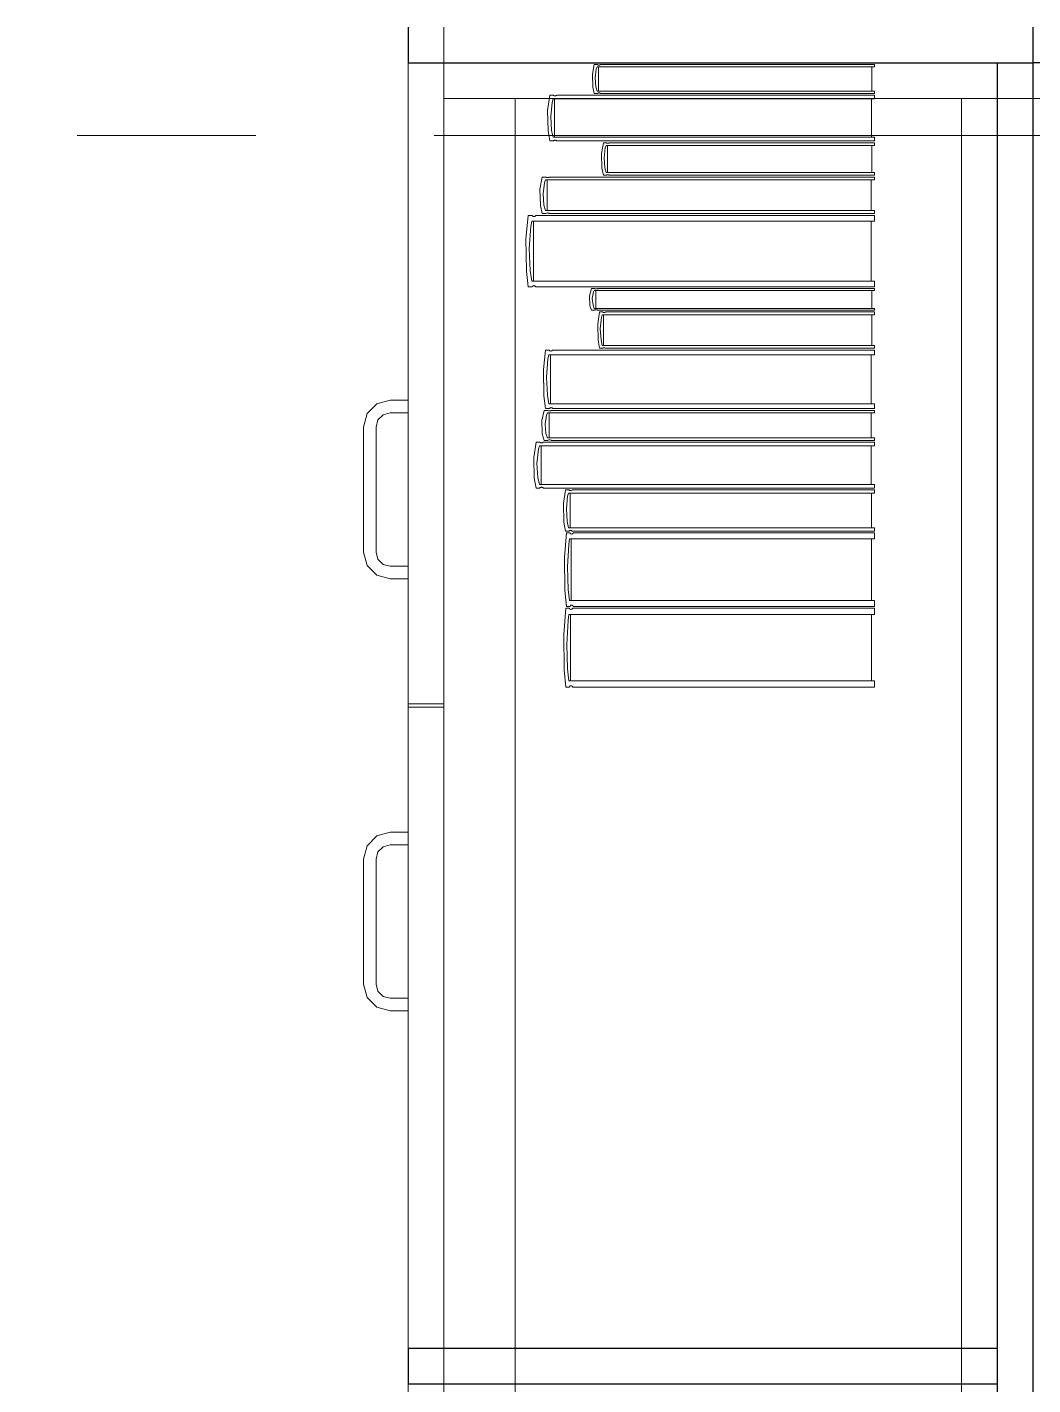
# Model space of a CAD drawing. Header units: inches. Extents: x -38 to 5698, y -33 to 92.
# Drawn here: x 104.647 to 105.21, y 20.2 to 20.961 of the extents above; entities that cross this region are included whole.
import ezdxf

# ---------------------------------------------------------------- set-up
doc = ezdxf.new("R2010")
doc.units = ezdxf.units.IN
doc.header["$MEASUREMENT"] = 0
doc.set_wipeout_variables(frame=1)
doc.linetypes.add('Punto & Raya', pattern=[0.65, 0.5, -0.075, 0, -0.075])
doc.linetypes.add('Wipeout_Contour', pattern=[1, 0, -1])
doc.layers.add('02 _ ARQ _ ALB _ Ejes Generales', color=7, linetype='Continuous')
doc.layers.add('Interior - Mobiliario', color=7, linetype='Continuous')

msp = doc.modelspace()

# ---------------------------------------------------------------- linework, layer by layer
at = {"layer": 'Interior - Mobiliario', "color": 175, "linetype": 'Continuous', "lineweight": 13}
for p, q in [((104.88026, 19.48074), (104.88026, 20.94074)), ((104.88026, 20.94074), (105.19026, 20.94074)), ((105.19026, 20.94074), (105.19026, 19.48074)), ((104.96369, 20.92715), (104.9635, 20.93436)), ((104.965, 20.93228), (104.9654, 20.92732)), ((104.93839, 20.91406), (104.93962, 20.92262)), ((104.93962, 20.92262), (104.94159, 20.92262)), ((104.94159, 20.92262), (104.94174, 20.92248)), ((104.94174, 20.92248), (104.94198, 20.92234)), ((104.94198, 20.92234), (104.94223, 20.92224)), ((104.94223, 20.92224), (104.9425, 20.92219)), ((104.9425, 20.92219), (104.94277, 20.9222)), ((104.94277, 20.9222), (104.94303, 20.92226)), ((104.94303, 20.92226), (104.94328, 20.92236)), ((104.94328, 20.92236), (104.94351, 20.92252)), ((104.94351, 20.92252), (104.94361, 20.92262)), ((104.94361, 20.92262), (105.1216, 20.92262)), ((104.96455, 20.92362), (104.96369, 20.92715)), ((104.96626, 20.92362), (104.96455, 20.92362)), ((104.9654, 20.92732), (104.96612, 20.92491)), ((104.96612, 20.92491), (105.1216, 20.92491)), ((104.96634, 20.92368), (104.96626, 20.92362)), ((104.96654, 20.92378), (104.96634, 20.92368)), ((104.96676, 20.92385), (104.96654, 20.92378)), ((104.96699, 20.92388), (104.96676, 20.92385)), ((104.96722, 20.92389), (104.96699, 20.92388)), ((104.96745, 20.92386), (104.96722, 20.92389)), ((104.96767, 20.9238), (104.96745, 20.92386)), ((104.96787, 20.92371), (104.96767, 20.9238)), ((104.968, 20.92362), (104.96787, 20.92371)), ((105.1216, 20.92362), (104.968, 20.92362)), ((105.1216, 20.92491), (105.1216, 20.92362)), ((105.1216, 20.92262), (105.1216, 20.92057)), ((104.88026, 20.92074), (104.92026, 20.92074)), ((104.92026, 20.92074), (105.17026, 20.92074)), ((104.93862, 20.90259), (104.93839, 20.91406)), ((104.9409, 20.91862), (104.94014, 20.91076)), ((104.94144, 20.92057), (104.9409, 20.91862)), ((105.1216, 20.92057), (104.94144, 20.92057)), ((104.94235, 20.89902), (104.94235, 20.92057)), ((105.11978, 20.92057), (105.11978, 20.89902)), ((104.94014, 20.91076), (104.9406, 20.90286)), ((104.93962, 20.89697), (104.93862, 20.90259)), ((104.9406, 20.90286), (104.94144, 20.89902)), ((104.94144, 20.89902), (105.1216, 20.89902)), ((105.1216, 20.89902), (105.1216, 20.89697)), ((104.94159, 20.89697), (104.93962, 20.89697)), ((104.9417, 20.89707), (104.94159, 20.89697)), ((104.94193, 20.89722), (104.9417, 20.89707)), ((104.94218, 20.89733), (104.94193, 20.89722)), ((104.94244, 20.89739), (104.94218, 20.89733)), ((104.94271, 20.89739), (104.94244, 20.89739)), ((104.94297, 20.89735), (104.94271, 20.89739)), ((104.94323, 20.89725), (104.94297, 20.89735)), ((104.94346, 20.8971), (104.94323, 20.89725)), ((104.94361, 20.89697), (104.94346, 20.8971)), ((105.1216, 20.89697), (104.94361, 20.89697)), ((104.96863, 20.8899), (104.96965, 20.89597)), ((104.96965, 20.89597), (104.9713, 20.89597)), ((104.97072, 20.89313), (104.97009, 20.88755)), ((104.97117, 20.89451), (104.97072, 20.89313)), ((105.1216, 20.89451), (104.97117, 20.89451)), ((104.9713, 20.89597), (104.97143, 20.89587)), ((104.97143, 20.89587), (104.97162, 20.89576)), ((104.97162, 20.89576), (104.97184, 20.8957)), ((104.97184, 20.8957), (104.97206, 20.89566)), ((104.97193, 20.87923), (104.97193, 20.89451)), ((104.97206, 20.89566), (104.97228, 20.89567)), ((104.97228, 20.89567), (104.9725, 20.89571)), ((104.9725, 20.89571), (104.97271, 20.89578)), ((104.97271, 20.89578), (104.9729, 20.8959)), ((104.9729, 20.8959), (104.97299, 20.89597)), ((104.97299, 20.89597), (105.1216, 20.89597)), ((105.12008, 20.89451), (105.12008, 20.87923)), ((105.1216, 20.89597), (105.1216, 20.89451)), ((104.96882, 20.88176), (104.96863, 20.8899)), ((104.97009, 20.88755), (104.97047, 20.88195)), ((104.93411, 20.86995), (104.93536, 20.87677)), ((104.93536, 20.87677), (104.93739, 20.87677)), ((104.93739, 20.87677), (104.93754, 20.87666)), ((104.93754, 20.87666), (104.93778, 20.87655)), ((104.93778, 20.87655), (104.93804, 20.87647)), ((104.93804, 20.87647), (104.93831, 20.87643)), ((104.93831, 20.87643), (104.93859, 20.87644)), ((104.93859, 20.87644), (104.93886, 20.87648)), ((104.93886, 20.87648), (104.93911, 20.87657)), ((104.93911, 20.87657), (104.93935, 20.87669)), ((104.93935, 20.87669), (104.93945, 20.87677)), ((104.93945, 20.87677), (105.1216, 20.87677)), ((104.96965, 20.87777), (104.96882, 20.88176)), ((104.9713, 20.87777), (104.96965, 20.87777)), ((104.97047, 20.88195), (104.97117, 20.87923)), ((104.97117, 20.87923), (105.1216, 20.87923)), ((104.97139, 20.87784), (104.9713, 20.87777)), ((104.97158, 20.87795), (104.97139, 20.87784)), ((104.97179, 20.87803), (104.97158, 20.87795)), ((104.97201, 20.87807), (104.97179, 20.87803)), ((104.97223, 20.87808), (104.97201, 20.87807)), ((104.97245, 20.87804), (104.97223, 20.87808)), ((104.97266, 20.87797), (104.97245, 20.87804)), ((104.97286, 20.87787), (104.97266, 20.87797)), ((104.97299, 20.87777), (104.97286, 20.87787)), ((105.1216, 20.87777), (104.97299, 20.87777)), ((105.1216, 20.87923), (105.1216, 20.87777)), ((105.1216, 20.87677), (105.1216, 20.87514)), ((104.93434, 20.86081), (104.93411, 20.86995)), ((104.93667, 20.87359), (104.9359, 20.86732)), ((104.93723, 20.87514), (104.93667, 20.87359)), ((105.1216, 20.87514), (104.93723, 20.87514)), ((104.93816, 20.85796), (104.93816, 20.87514)), ((105.11974, 20.87514), (105.11974, 20.85796)), ((104.93536, 20.85632), (104.93434, 20.86081)), ((104.9359, 20.86732), (104.93637, 20.86102)), ((104.93637, 20.86102), (104.93723, 20.85796)), ((104.92629, 20.84197), (104.92759, 20.85532)), ((104.92759, 20.85532), (104.9297, 20.85532)), ((104.9297, 20.85532), (104.92986, 20.85511)), ((104.92986, 20.85511), (104.93011, 20.85488)), ((104.93011, 20.85488), (104.93038, 20.85473)), ((104.93038, 20.85473), (104.93067, 20.85465)), ((104.93067, 20.85465), (104.93095, 20.85466)), ((104.93095, 20.85466), (104.93123, 20.85475)), ((104.93123, 20.85475), (104.9315, 20.85492)), ((104.9315, 20.85492), (104.93174, 20.85517)), ((104.93174, 20.85517), (104.93185, 20.85532)), ((104.93185, 20.85532), (105.1216, 20.85532)), ((104.93739, 20.85632), (104.93536, 20.85632)), ((104.93723, 20.85796), (105.1216, 20.85796)), ((104.93749, 20.8564), (104.93739, 20.85632)), ((104.93773, 20.85653), (104.93749, 20.8564)), ((104.93798, 20.85661), (104.93773, 20.85653)), ((104.93825, 20.85666), (104.93798, 20.85661)), ((104.93853, 20.85666), (104.93825, 20.85666)), ((104.9388, 20.85663), (104.93853, 20.85666)), ((104.93906, 20.85655), (104.9388, 20.85663)), ((104.9393, 20.85643), (104.93906, 20.85655)), ((104.93945, 20.85632), (104.9393, 20.85643)), ((105.1216, 20.85632), (104.93945, 20.85632)), ((105.1216, 20.85796), (105.1216, 20.85632)), ((105.1216, 20.85532), (105.1216, 20.85212)), ((104.92896, 20.84908), (104.92815, 20.8368)), ((104.92953, 20.85212), (104.92896, 20.84908)), ((105.1216, 20.85212), (104.92953, 20.85212)), ((104.9305, 20.81847), (104.9305, 20.85212)), ((105.11966, 20.85212), (105.11966, 20.81847)), ((104.92653, 20.82405), (104.92629, 20.84197)), ((104.92815, 20.8368), (104.92864, 20.82447)), ((104.92759, 20.81527), (104.92653, 20.82405)), ((104.92864, 20.82447), (104.92953, 20.81847)), ((104.9297, 20.81527), (104.92759, 20.81527)), ((104.92953, 20.81847), (105.1216, 20.81847)), ((104.92981, 20.81542), (104.9297, 20.81527)), ((104.93006, 20.81567), (104.92981, 20.81542)), ((104.93032, 20.81584), (104.93006, 20.81567)), ((104.9306, 20.81593), (104.93032, 20.81584)), ((104.93089, 20.81594), (104.9306, 20.81593)), ((104.93117, 20.81587), (104.93089, 20.81594)), ((104.93144, 20.81571), (104.93117, 20.81587)), ((104.93169, 20.81548), (104.93144, 20.81571)), ((104.93185, 20.81527), (104.93169, 20.81548)), ((105.1216, 20.81527), (104.93185, 20.81527)), ((105.1216, 20.81847), (105.1216, 20.81527)), ((104.96191, 20.81025), (104.96298, 20.81427)), ((104.96211, 20.80487), (104.96191, 20.81025)), ((104.96298, 20.81427), (104.9647, 20.81427)), ((104.96409, 20.81239), (104.96343, 20.8087)), ((104.96343, 20.8087), (104.96383, 20.805)), ((104.96456, 20.81331), (104.96409, 20.81239)), ((105.1216, 20.81331), (104.96456, 20.81331)), ((104.9647, 20.81427), (104.96483, 20.8142)), ((104.96483, 20.8142), (104.96504, 20.81414)), ((104.96504, 20.81414), (104.96526, 20.81409)), ((104.96526, 20.81409), (104.96549, 20.81407)), ((104.96536, 20.80319), (104.96536, 20.81331)), ((104.96549, 20.81407), (104.96572, 20.81407)), ((104.96572, 20.81407), (104.96595, 20.8141)), ((104.96595, 20.8141), (104.96617, 20.81415)), ((104.96617, 20.81415), (104.96637, 20.81422)), ((104.96637, 20.81422), (104.96646, 20.81427)), ((104.96646, 20.81427), (105.1216, 20.81427)), ((105.12002, 20.81331), (105.12002, 20.80319)), ((105.1216, 20.81427), (105.1216, 20.81331)), ((104.96298, 20.80223), (104.96211, 20.80487)), ((104.9647, 20.80223), (104.96298, 20.80223)), ((104.96383, 20.805), (104.96456, 20.80319)), ((104.96456, 20.80319), (105.1216, 20.80319)), ((104.96479, 20.80228), (104.9647, 20.80223)), ((104.96499, 20.80235), (104.96479, 20.80228)), ((104.96521, 20.8024), (104.96499, 20.80235)), ((104.96544, 20.80243), (104.96521, 20.8024)), ((104.96567, 20.80243), (104.96544, 20.80243)), ((104.9659, 20.80241), (104.96567, 20.80243)), ((104.96612, 20.80236), (104.9659, 20.80241)), ((104.96633, 20.8023), (104.96612, 20.80236)), ((104.96646, 20.80223), (104.96633, 20.8023)), ((104.96645, 20.79443), (104.96749, 20.80123)), ((105.1216, 20.80223), (104.96646, 20.80223)), ((104.96749, 20.80123), (104.96916, 20.80123)), ((104.96916, 20.80123), (104.96929, 20.80112)), ((104.96929, 20.80112), (104.96949, 20.801)), ((104.96949, 20.801), (104.96971, 20.80093)), ((104.96971, 20.80093), (104.96993, 20.80089)), ((104.96993, 20.80089), (104.97016, 20.80089)), ((104.97016, 20.80089), (104.97038, 20.80094)), ((104.97038, 20.80094), (104.97059, 20.80103)), ((104.97059, 20.80103), (104.97079, 20.80115)), ((104.97079, 20.80115), (104.97087, 20.80123)), ((104.97087, 20.80123), (105.1216, 20.80123)), ((105.1216, 20.80319), (105.1216, 20.80223)), ((105.1216, 20.80123), (105.1216, 20.7996)), ((104.96665, 20.78532), (104.96645, 20.79443)), ((104.96857, 20.79805), (104.96793, 20.79181)), ((104.96903, 20.7996), (104.96857, 20.79805)), ((105.1216, 20.7996), (104.96903, 20.7996)), ((104.9698, 20.78248), (104.9698, 20.7996)), ((105.12006, 20.7996), (105.12006, 20.78248)), ((104.96749, 20.78085), (104.96665, 20.78532)), ((104.96793, 20.79181), (104.96832, 20.78553)), ((104.96832, 20.78553), (104.96903, 20.78248)), ((104.93602, 20.76891), (104.93726, 20.77985)), ((104.93726, 20.77985), (104.93927, 20.77985)), ((104.93911, 20.77723), (104.93856, 20.77474)), ((105.1216, 20.77723), (104.93911, 20.77723)), ((104.93927, 20.77985), (104.93942, 20.77968)), ((104.93942, 20.77968), (104.93966, 20.77949)), ((104.93966, 20.77949), (104.93991, 20.77936)), ((104.93991, 20.77936), (104.94018, 20.7793)), ((104.94003, 20.74968), (104.94003, 20.77723)), ((104.94018, 20.7793), (104.94045, 20.77931)), ((104.94045, 20.77931), (104.94072, 20.77939)), ((104.94072, 20.77939), (104.94097, 20.77953)), ((104.94097, 20.77953), (104.94121, 20.77972)), ((104.94121, 20.77972), (104.94131, 20.77985)), ((104.94131, 20.77985), (105.1216, 20.77985)), ((104.96916, 20.78085), (104.96749, 20.78085)), ((104.96903, 20.78248), (105.1216, 20.78248)), ((104.96925, 20.78093), (104.96916, 20.78085)), ((104.96944, 20.78105), (104.96925, 20.78093)), ((104.96966, 20.78114), (104.96944, 20.78105)), ((104.96988, 20.78119), (104.96966, 20.78114)), ((104.97011, 20.78119), (104.96988, 20.78119)), ((104.97033, 20.78116), (104.97011, 20.78119)), ((104.97055, 20.78108), (104.97033, 20.78116)), ((104.97074, 20.78096), (104.97055, 20.78108)), ((104.97087, 20.78085), (104.97074, 20.78096)), ((105.1216, 20.78085), (104.97087, 20.78085)), ((105.11976, 20.77723), (105.11976, 20.74968)), ((105.1216, 20.78248), (105.1216, 20.78085)), ((105.1216, 20.77985), (105.1216, 20.77723)), ((104.93856, 20.77474), (104.93779, 20.76468)), ((104.93625, 20.75425), (104.93602, 20.76891)), ((104.93779, 20.76468), (104.93826, 20.75459)), ((104.93726, 20.74705), (104.93625, 20.75425)), ((104.93826, 20.75459), (104.93911, 20.74968)), ((104.83727, 20.74424), (104.84276, 20.74973)), ((104.84276, 20.74973), (104.85026, 20.75174)), ((104.85026, 20.75174), (104.86026, 20.75174)), ((104.86026, 20.75174), (104.86026, 20.74474)), ((104.93927, 20.74705), (104.93726, 20.74705)), ((104.93911, 20.74968), (105.1216, 20.74968)), ((104.93937, 20.74718), (104.93927, 20.74705)), ((104.9396, 20.74738), (104.93937, 20.74718)), ((104.93985, 20.74752), (104.9396, 20.74738)), ((104.94012, 20.74759), (104.93985, 20.74752)), ((104.94039, 20.7476), (104.94012, 20.74759)), ((104.94066, 20.74754), (104.94039, 20.7476)), ((104.94092, 20.74742), (104.94066, 20.74754)), ((104.94116, 20.74723), (104.94092, 20.74742)), ((104.94131, 20.74705), (104.94116, 20.74723)), ((105.1216, 20.74705), (104.94131, 20.74705)), ((105.1216, 20.74968), (105.1216, 20.74705)), ((104.83526, 20.73674), (104.83727, 20.74424)), ((104.84333, 20.74074), (104.84226, 20.73674)), ((104.84626, 20.74366), (104.84333, 20.74074)), ((104.85026, 20.74474), (104.84626, 20.74366)), ((104.86026, 20.74474), (104.85026, 20.74474)), ((104.9352, 20.74046), (104.93645, 20.74605)), ((104.93543, 20.73296), (104.9352, 20.74046)), ((104.93645, 20.74605), (104.93846, 20.74605)), ((104.93775, 20.74344), (104.93698, 20.7383)), ((104.9383, 20.74471), (104.93775, 20.74344)), ((105.1216, 20.74471), (104.9383, 20.74471)), ((104.93846, 20.74605), (104.93861, 20.74596)), ((104.93861, 20.74596), (104.93885, 20.74587)), ((104.93885, 20.74587), (104.93911, 20.7458)), ((104.93911, 20.7458), (104.93938, 20.74577)), ((104.93922, 20.73063), (104.93922, 20.74471)), ((104.93938, 20.74577), (104.93965, 20.74578)), ((104.93965, 20.74578), (104.93992, 20.74582)), ((104.93992, 20.74582), (104.94017, 20.74589)), ((104.94017, 20.74589), (104.94041, 20.74599)), ((104.94041, 20.74599), (104.94051, 20.74605)), ((104.94051, 20.74605), (105.1216, 20.74605)), ((105.11975, 20.74471), (105.11975, 20.73063)), ((105.1216, 20.74605), (105.1216, 20.74471)), ((104.83526, 20.66674), (104.83526, 20.73674)), ((104.84226, 20.73674), (104.84226, 20.66674)), ((104.93645, 20.72929), (104.93543, 20.73296)), ((104.93698, 20.7383), (104.93745, 20.73314)), ((104.93745, 20.73314), (104.9383, 20.73063)), ((104.93063, 20.7197), (104.9319, 20.72829)), ((104.9319, 20.72829), (104.93397, 20.72829)), ((104.93324, 20.72428), (104.93245, 20.71638)), ((104.9338, 20.72623), (104.93324, 20.72428)), ((105.1216, 20.72623), (104.9338, 20.72623)), ((104.93397, 20.72829), (104.93412, 20.72815)), ((104.93412, 20.72815), (104.93437, 20.728)), ((104.93437, 20.728), (104.93463, 20.7279)), ((104.93463, 20.7279), (104.93491, 20.72786)), ((104.93475, 20.70461), (104.93475, 20.72623)), ((104.93491, 20.72786), (104.93519, 20.72786)), ((104.93519, 20.72786), (104.93546, 20.72792)), ((104.93546, 20.72792), (104.93572, 20.72803)), ((104.93572, 20.72803), (104.93596, 20.72819)), ((104.93596, 20.72819), (104.93607, 20.72829)), ((104.93607, 20.72829), (105.1216, 20.72829)), ((104.93846, 20.72929), (104.93645, 20.72929)), ((104.9383, 20.73063), (105.1216, 20.73063)), ((104.93856, 20.72935), (104.93846, 20.72929)), ((104.9388, 20.72945), (104.93856, 20.72935)), ((104.93905, 20.72953), (104.9388, 20.72945)), ((104.93932, 20.72956), (104.93905, 20.72953)), ((104.93959, 20.72957), (104.93932, 20.72956)), ((104.93986, 20.72954), (104.93959, 20.72957)), ((104.94012, 20.72947), (104.93986, 20.72954)), ((104.94036, 20.72938), (104.94012, 20.72947)), ((104.94051, 20.72929), (104.94036, 20.72938)), ((105.1216, 20.72929), (104.94051, 20.72929)), ((105.11971, 20.72623), (105.11971, 20.70461)), ((105.1216, 20.73063), (105.1216, 20.72929)), ((105.1216, 20.72829), (105.1216, 20.72623)), ((104.93087, 20.70819), (104.93063, 20.7197)), ((104.93245, 20.71638), (104.93293, 20.70846)), ((104.93293, 20.70846), (104.9338, 20.70461)), ((104.9319, 20.70255), (104.93087, 20.70819)), ((104.93397, 20.70255), (104.9319, 20.70255)), ((104.9338, 20.70461), (105.1216, 20.70461)), ((104.93407, 20.70265), (104.93397, 20.70255)), ((104.93431, 20.7028), (104.93407, 20.70265)), ((104.93457, 20.70291), (104.93431, 20.7028)), ((104.93485, 20.70297), (104.93457, 20.70291)), ((104.93513, 20.70298), (104.93485, 20.70297)), ((104.9354, 20.70293), (104.93513, 20.70298)), ((104.93567, 20.70283), (104.9354, 20.70293)), ((104.93591, 20.70268), (104.93567, 20.70283)), ((104.93607, 20.70255), (104.93591, 20.70268)), ((105.1216, 20.70255), (104.93607, 20.70255)), ((104.94723, 20.69385), (104.9484, 20.70155)), ((104.9484, 20.70155), (104.95028, 20.70155)), ((104.95028, 20.70155), (104.95042, 20.70142)), ((104.95042, 20.70142), (104.95065, 20.70129)), ((104.95065, 20.70129), (104.95089, 20.7012)), ((104.95089, 20.7012), (104.95114, 20.70116)), ((104.95114, 20.70116), (104.9514, 20.70117)), ((104.9514, 20.70117), (104.95165, 20.70122)), ((104.95165, 20.70122), (104.95188, 20.70132)), ((104.95188, 20.70132), (104.9521, 20.70146)), ((104.9521, 20.70146), (104.9522, 20.70155)), ((104.9522, 20.70155), (105.1216, 20.70155)), ((105.1216, 20.70461), (105.1216, 20.70255)), ((105.1216, 20.70155), (105.1216, 20.6997)), ((104.94745, 20.68352), (104.94723, 20.69385)), ((104.94962, 20.69795), (104.94889, 20.69087)), ((104.95013, 20.6997), (104.94962, 20.69795)), ((105.1216, 20.6997), (104.95013, 20.6997)), ((104.95099, 20.6803), (104.95099, 20.6997)), ((105.11987, 20.6997), (105.11987, 20.6803)), ((104.94889, 20.69087), (104.94933, 20.68376)), ((104.9484, 20.67845), (104.94745, 20.68352)), ((104.95028, 20.67845), (104.9484, 20.67845)), ((104.94933, 20.68376), (104.95013, 20.6803)), ((104.95013, 20.6803), (105.1216, 20.6803)), ((104.95038, 20.67854), (104.95028, 20.67845)), ((104.95059, 20.67868), (104.95038, 20.67854)), ((104.95083, 20.67878), (104.95059, 20.67868)), ((104.95108, 20.67883), (104.95083, 20.67878)), ((104.95134, 20.67884), (104.95108, 20.67883)), ((104.95159, 20.6788), (104.95134, 20.67884)), ((104.95183, 20.67871), (104.95159, 20.6788)), ((104.95206, 20.67858), (104.95183, 20.67871)), ((104.9522, 20.67845), (104.95206, 20.67858)), ((105.1216, 20.67845), (104.9522, 20.67845)), ((105.1216, 20.6803), (105.1216, 20.67845)), ((104.94783, 20.66373), (104.94898, 20.67745)), ((104.94898, 20.67745), (104.95086, 20.67745)), ((104.9502, 20.67104), (104.94948, 20.65842)), ((104.95071, 20.67416), (104.9502, 20.67104)), ((105.1216, 20.67416), (104.95071, 20.67416)), ((104.95086, 20.67745), (104.951, 20.67723)), ((104.951, 20.67723), (104.95123, 20.677)), ((104.95123, 20.677), (104.95147, 20.67684)), ((104.95147, 20.67684), (104.95172, 20.67677)), ((104.95157, 20.63959), (104.95157, 20.67416)), ((104.95172, 20.67677), (104.95197, 20.67678)), ((104.95197, 20.67678), (104.95222, 20.67687)), ((104.95222, 20.67687), (104.95246, 20.67704)), ((104.95246, 20.67704), (104.95268, 20.67729)), ((104.95268, 20.67729), (104.95277, 20.67745)), ((104.95277, 20.67745), (105.1216, 20.67745)), ((105.11988, 20.67416), (105.11988, 20.63959)), ((105.1216, 20.67745), (105.1216, 20.67416)), ((104.83727, 20.65924), (104.83526, 20.66674)), ((104.84226, 20.66674), (104.84333, 20.66274)), ((104.94804, 20.64532), (104.94783, 20.66373)), ((104.84276, 20.65375), (104.83727, 20.65924)), ((104.84333, 20.66274), (104.84626, 20.65981)), ((104.84626, 20.65981), (104.85026, 20.65874)), ((104.85026, 20.65874), (104.86026, 20.65874)), ((104.86026, 20.65874), (104.86026, 20.65174)), ((104.94948, 20.65842), (104.94992, 20.64575)), ((104.85026, 20.65174), (104.84276, 20.65375)), ((104.86026, 20.65174), (104.85026, 20.65174)), ((104.94898, 20.6363), (104.94804, 20.64532)), ((104.94992, 20.64575), (104.95071, 20.63959)), ((104.94748, 20.62056), (104.94864, 20.6353)), ((104.94864, 20.6353), (104.95052, 20.6353)), ((104.95086, 20.6363), (104.94898, 20.6363)), ((104.95052, 20.6353), (104.95066, 20.63506)), ((104.95066, 20.63506), (104.95088, 20.63481)), ((104.95071, 20.63959), (105.1216, 20.63959)), ((104.95096, 20.63646), (104.95086, 20.6363)), ((104.95088, 20.63481), (104.95113, 20.63464)), ((104.95118, 20.63671), (104.95096, 20.63646)), ((104.95113, 20.63464), (104.95138, 20.63456)), ((104.95141, 20.63688), (104.95118, 20.63671)), ((104.95138, 20.63456), (104.95163, 20.63457)), ((104.95166, 20.63697), (104.95141, 20.63688)), ((104.95163, 20.63457), (104.95188, 20.63467)), ((104.95192, 20.63698), (104.95166, 20.63697)), ((104.95188, 20.63467), (104.95212, 20.63486)), ((104.95217, 20.63691), (104.95192, 20.63698)), ((104.95212, 20.63486), (104.95234, 20.63512)), ((104.95241, 20.63675), (104.95217, 20.63691)), ((104.95234, 20.63512), (104.95243, 20.6353)), ((104.95263, 20.63652), (104.95241, 20.63675)), ((104.95243, 20.6353), (105.1216, 20.6353)), ((104.95277, 20.6363), (104.95263, 20.63652)), ((105.1216, 20.6363), (104.95277, 20.6363)), ((105.1216, 20.63959), (105.1216, 20.6363)), ((105.1216, 20.6353), (105.1216, 20.63176)), ((104.94985, 20.62841), (104.94913, 20.61486)), ((104.95037, 20.63176), (104.94985, 20.62841)), ((105.1216, 20.63176), (104.95037, 20.63176)), ((104.95123, 20.59465), (104.95123, 20.63176)), ((105.11987, 20.63176), (105.11987, 20.59465)), ((104.94769, 20.6008), (104.94748, 20.62056)), ((104.94913, 20.61486), (104.94957, 20.60126)), ((104.94864, 20.59111), (104.94769, 20.6008)), ((104.94957, 20.60126), (104.95037, 20.59465)), ((104.95037, 20.59465), (105.1216, 20.59465)), ((105.1216, 20.59465), (105.1216, 20.59111)), ((104.95052, 20.59111), (104.94864, 20.59111)), ((104.95061, 20.59128), (104.95052, 20.59111)), ((104.95083, 20.59155), (104.95061, 20.59128)), ((104.95107, 20.59174), (104.95083, 20.59155)), ((104.95132, 20.59184), (104.95107, 20.59174)), ((104.95158, 20.59185), (104.95132, 20.59184)), ((104.95183, 20.59177), (104.95158, 20.59185)), ((104.95207, 20.5916), (104.95183, 20.59177)), ((104.95229, 20.59135), (104.95207, 20.5916)), ((104.95243, 20.59111), (104.95229, 20.59135)), ((105.1216, 20.59111), (104.95243, 20.59111)), ((104.86026, 20.58174), (104.88026, 20.58174)), ((104.86026, 20.57974), (104.88026, 20.57974)), ((104.84276, 20.50773), (104.83727, 20.50224)), ((104.85026, 20.50974), (104.84276, 20.50773)), ((104.86026, 20.50974), (104.85026, 20.50974)), ((104.86026, 20.50274), (104.86026, 20.50974)), ((104.83727, 20.50224), (104.83526, 20.49474)), ((104.84226, 20.49474), (104.84333, 20.49874)), ((104.84333, 20.49874), (104.84626, 20.50166)), ((104.84626, 20.50166), (104.85026, 20.50274)), ((104.85026, 20.50274), (104.86026, 20.50274)), ((104.83526, 20.49474), (104.83526, 20.42474)), ((104.84226, 20.42474), (104.84226, 20.49474)), ((104.83526, 20.42474), (104.83727, 20.41724)), ((104.84333, 20.42074), (104.84226, 20.42474)), ((104.84626, 20.41781), (104.84333, 20.42074)), ((104.83727, 20.41724), (104.84276, 20.41175)), ((104.85026, 20.41674), (104.84626, 20.41781)), ((104.86026, 20.41674), (104.85026, 20.41674)), ((104.86026, 20.40974), (104.86026, 20.41674)), ((104.84276, 20.41175), (104.85026, 20.40974)), ((104.85026, 20.40974), (104.86026, 20.40974))]:
    msp.add_line(p, q, dxfattribs=at)

# ---------------------------------------------------------------- wipeouts: each hides what was drawn before it
at = {"color": 254, "linetype": 'Wipeout_Contour', "lineweight": 0, "ltscale": 3268.118999}
msp.add_wipeout([(105.23026, 19.48074), (105.23026, 20.94074), (105.21026, 20.94074), (105.21026, 19.48074)], dxfattribs=at).dxf.layer = 'Interior - Mobiliario'

# ---------------------------------------------------------------- next in the draw order: linework, layer by layer
at = {"layer": 'Interior - Mobiliario', "color": 175, "linetype": 'Continuous', "lineweight": 30}
for p, q in [((105.21026, 20.96074), (105.21026, 20.94074)), ((105.23026, 20.94074), (105.21026, 20.94074)), ((105.21026, 20.94074), (105.21026, 19.48074)), ((105.56026, 20.94074), (105.21026, 20.94074))]:
    msp.add_line(p, q, dxfattribs=at)
at = {"layer": 'Interior - Mobiliario', "color": 175, "linetype": 'Continuous', "lineweight": 13}
for p, q in [((105.21026, 20.96074), (105.21026, 20.94074)), ((105.21026, 20.96074), (105.21026, 20.92074)), ((105.21026, 19.46074), (105.21026, 20.96074)), ((105.21026, 20.94074), (105.21026, 19.48074)), ((105.23026, 20.94074), (105.21026, 20.94074)), ((105.21026, 20.94074), (105.56026, 20.94074)), ((105.21026, 20.94074), (105.21026, 19.48074)), ((105.56026, 20.94074), (105.21026, 20.94074)), ((105.21026, 20.92074), (105.21026, 19.50074)), ((105.25026, 20.92074), (105.21026, 20.92074))]:
    msp.add_line(p, q, dxfattribs=at)

# ---------------------------------------------------------------- next in the draw order: wipeouts: each hides what was drawn before it
at = {"color": 254, "linetype": 'Wipeout_Contour', "lineweight": 0, "ltscale": 3267.337969}
msp.add_wipeout([(104.86026, 20.20074), (105.19026, 20.20074), (105.19026, 20.22074), (104.86026, 20.22074)], dxfattribs=at).dxf.layer = 'Interior - Mobiliario'

# ---------------------------------------------------------------- next in the draw order: linework, layer by layer
at = {"layer": 'Interior - Mobiliario', "color": 175, "linetype": 'Continuous', "lineweight": 13}
for p, q in [((104.88026, 19.50074), (104.88026, 20.92074)), ((104.92026, 20.92074), (104.92026, 19.50074)), ((105.17026, 19.50074), (105.17026, 20.92074)), ((104.86026, 20.22074), (104.86026, 20.57974)), ((104.88026, 20.22074), (104.88026, 20.57974)), ((104.86026, 20.20074), (104.86026, 20.22074)), ((104.86026, 20.22074), (105.19026, 20.22074)), ((104.86026, 20.20074), (104.86026, 20.22074)), ((104.86026, 20.22074), (104.88026, 20.22074)), ((105.19026, 20.22074), (105.19026, 20.20074)), ((105.19026, 20.20074), (104.86026, 20.20074)), ((104.86026, 20.20074), (104.86026, 19.84174)), ((104.86026, 20.20074), (104.88026, 20.20074)), ((104.88026, 20.20074), (104.88026, 19.84174))]:
    msp.add_line(p, q, dxfattribs=at)
at = {"layer": 'Interior - Mobiliario', "color": 175, "linetype": 'Continuous', "lineweight": 30}
for p, q in [((104.86026, 20.22074), (105.19026, 20.22074)), ((104.86026, 20.22074), (104.86026, 20.20074)), ((105.19026, 20.22074), (105.19026, 20.20074)), ((104.86026, 20.20074), (105.19026, 20.20074))]:
    msp.add_line(p, q, dxfattribs=at)

# ---------------------------------------------------------------- next in the draw order: wipeouts: each hides what was drawn before it
at = {"color": 254, "linetype": 'Wipeout_Contour', "lineweight": 0, "ltscale": 3268.039024}
msp.add_wipeout([(105.19026, 19.48074), (105.21026, 19.48074), (105.21026, 20.94074), (105.19026, 20.94074)], dxfattribs=at).dxf.layer = 'Interior - Mobiliario'

# ---------------------------------------------------------------- next in the draw order: linework, layer by layer
at = {"layer": '02 _ ARQ _ ALB _ Ejes Generales', "color": 252, "linetype": 'Punto & Raya', "lineweight": 13}
msp.add_line((103.27491, 20.9), (105.27491, 20.9), dxfattribs=at)
at = {"layer": 'Interior - Mobiliario', "color": 175, "linetype": 'Continuous', "lineweight": 30}
for p, q in [((105.19026, 20.94074), (105.21026, 20.94074)), ((105.19026, 20.94074), (105.19026, 19.48074)), ((105.21026, 20.94074), (105.21026, 19.48074))]:
    msp.add_line(p, q, dxfattribs=at)
at = {"layer": 'Interior - Mobiliario', "color": 175, "linetype": 'Continuous', "lineweight": 13}
for p, q in [((105.19026, 19.48074), (105.19026, 20.94074)), ((105.19026, 20.94074), (105.21026, 20.94074)), ((105.21026, 20.94074), (105.21026, 19.48074)), ((105.17026, 20.92074), (105.21026, 20.92074)), ((105.21026, 20.92074), (105.21026, 19.50074)), ((104.86026, 20.22074), (105.19026, 20.22074)), ((105.19026, 20.22074), (105.19026, 20.20074)), ((105.19026, 20.20074), (104.86026, 20.20074))]:
    msp.add_line(p, q, dxfattribs=at)

# ---------------------------------------------------------------- next in the draw order: wipeouts: each hides what was drawn before it
at = {"color": 254, "linetype": 'Wipeout_Contour', "lineweight": 0, "ltscale": 3267.452533}
msp.add_wipeout([(104.86026, 20.94074), (105.21026, 20.94074), (105.21026, 20.96074), (104.86026, 20.96074)], dxfattribs=at).dxf.layer = 'Interior - Mobiliario'

# ---------------------------------------------------------------- next in the draw order: linework, layer by layer
at = {"layer": 'Interior - Mobiliario', "color": 175, "linetype": 'Continuous', "lineweight": 30}
for p, q in [((104.86026, 20.96074), (104.86026, 20.94074)), ((105.21026, 20.96074), (105.21026, 20.94074)), ((104.86026, 20.94074), (105.21026, 20.94074))]:
    msp.add_line(p, q, dxfattribs=at)
at = {"layer": 'Interior - Mobiliario', "color": 175, "linetype": 'Continuous', "lineweight": 13}
for p, q in [((104.86026, 20.94074), (104.86026, 20.96074)), ((104.86026, 20.96074), (104.86026, 19.46074)), ((104.88026, 20.92074), (104.88026, 20.96074)), ((105.21026, 20.96074), (105.21026, 20.94074)), ((105.21026, 20.96074), (105.21026, 20.92074)), ((105.21026, 19.46074), (105.21026, 20.96074)), ((105.21026, 20.94074), (104.86026, 20.94074)), ((104.86026, 19.48074), (104.86026, 20.94074)), ((104.86026, 20.94074), (105.21026, 20.94074)), ((104.86026, 19.48074), (104.86026, 20.94074)), ((104.86026, 20.94074), (105.19026, 20.94074)), ((104.86026, 20.94074), (104.86026, 20.58174)), ((104.86026, 20.94074), (104.88026, 20.94074)), ((104.88026, 19.48074), (104.88026, 20.94074)), ((104.88026, 20.94074), (105.19026, 20.94074)), ((104.88026, 19.48074), (104.88026, 20.94074)), ((104.88026, 20.94074), (105.19026, 20.94074)), ((104.88026, 20.94074), (104.88026, 20.58174)), ((104.9635, 20.93436), (104.96455, 20.93974)), ((104.96455, 20.93974), (104.96626, 20.93974)), ((104.96566, 20.93722), (104.965, 20.93228)), ((104.96612, 20.93845), (104.96566, 20.93722)), ((105.1216, 20.93845), (104.96612, 20.93845)), ((104.96626, 20.93974), (104.96639, 20.93965)), ((104.96639, 20.93965), (104.96659, 20.93956)), ((104.96659, 20.93956), (104.96681, 20.9395)), ((104.96681, 20.9395), (104.96704, 20.93947)), ((104.96691, 20.92491), (104.96691, 20.93845)), ((104.96704, 20.93947), (104.96727, 20.93947)), ((104.96727, 20.93947), (104.9675, 20.93951)), ((104.9675, 20.93951), (104.96771, 20.93957)), ((104.96771, 20.93957), (104.96791, 20.93967)), ((104.96791, 20.93967), (104.968, 20.93974)), ((104.968, 20.93974), (105.1216, 20.93974)), ((105.12003, 20.93845), (105.12003, 20.92491)), ((105.1216, 20.93974), (105.1216, 20.93845)), ((105.19026, 20.94074), (105.19026, 19.48074)), ((105.19026, 20.94074), (105.19026, 19.48074)), ((105.19026, 20.94074), (105.19026, 19.48074)), ((105.21026, 20.94074), (105.21026, 19.48074))]:
    msp.add_line(p, q, dxfattribs=at)

doc.saveas('drawing.dxf')
